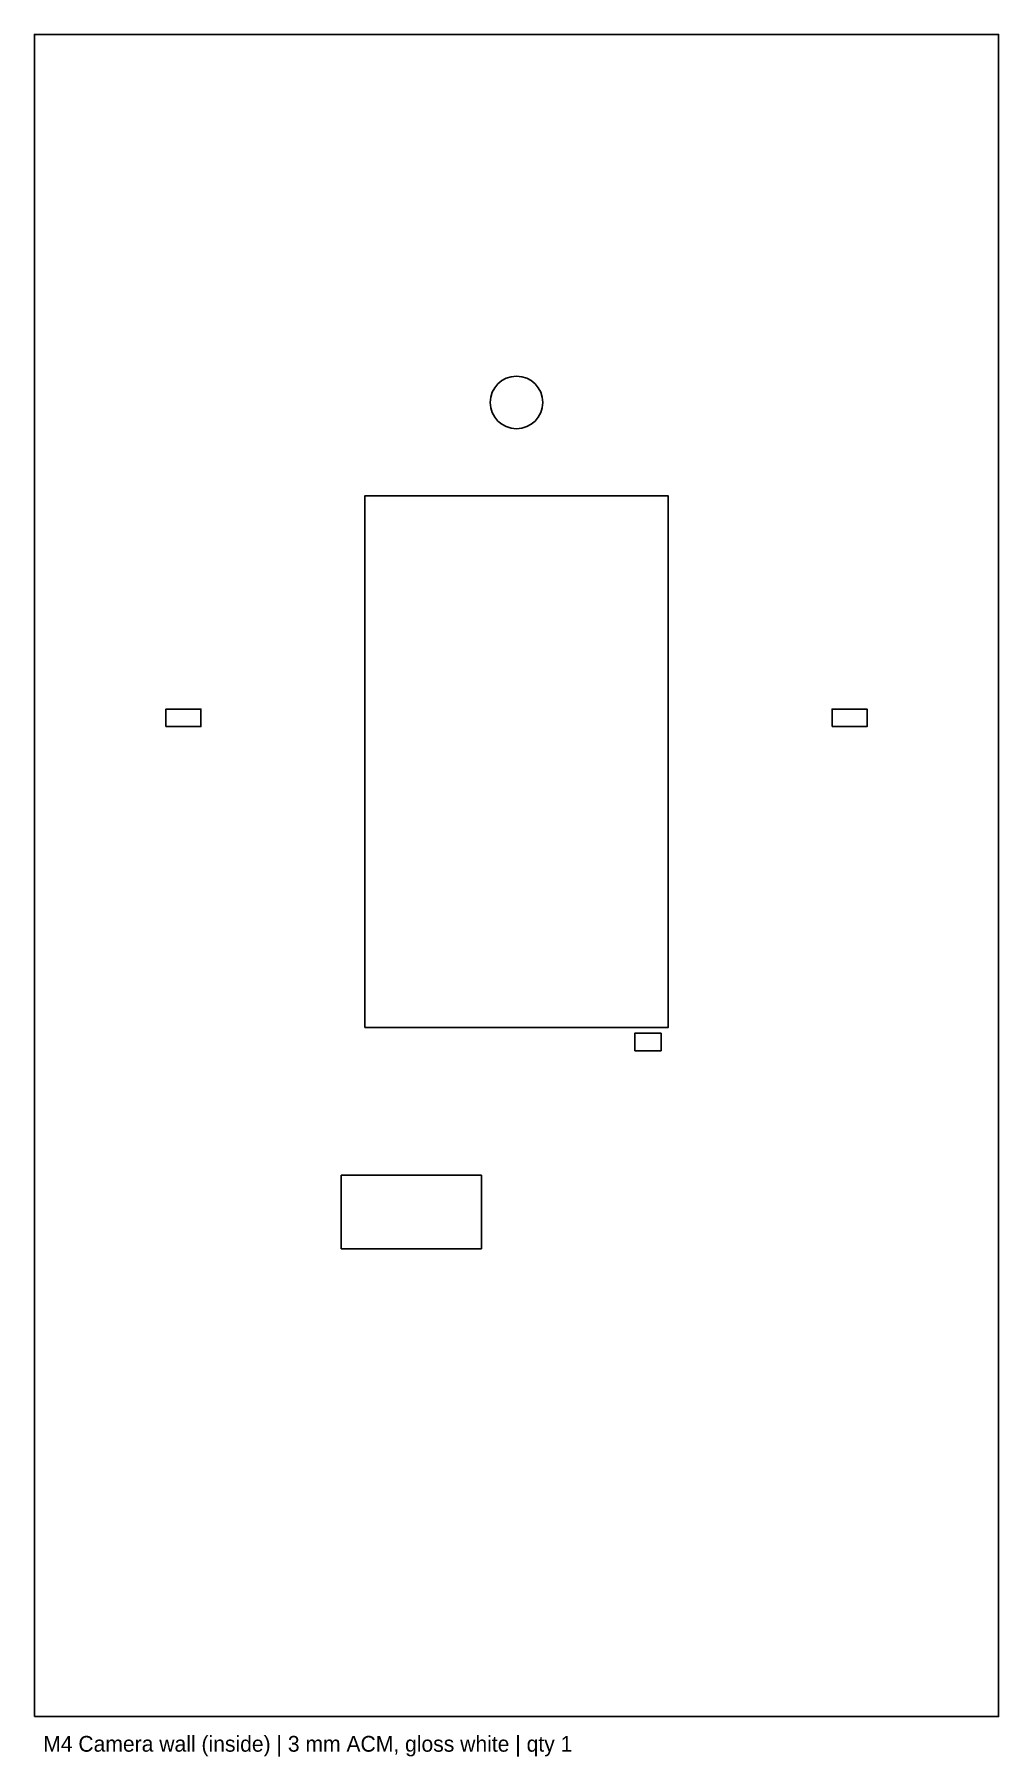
# Model space of a CAD drawing. Header units: millimetres. Extents: x 0 to 1100, y -46 to 1920.
import ezdxf

# ---------------------------------------------------------------- set-up
doc = ezdxf.new("R2010")
doc.units = ezdxf.units.MM
for name, color, linetype in [('CUTOUT', 1, 'Continuous'), ('OUTLINE', 7, 'Continuous'), ('TEXT', 5, 'Continuous')]:
    doc.layers.add(name, color=color, linetype=linetype)

msp = doc.modelspace()

# ---------------------------------------------------------------- linework, layer by layer
at = {"layer": 'CUTOUT'}
for points in [[(377, 786.5), (723, 786.5), (723, 1393.5), (377, 1393.5)], [(150, 1130), (190, 1130), (190, 1150), (150, 1150)], [(910, 1130), (950, 1130), (950, 1150), (910, 1150)], [(685, 760), (715, 760), (715, 780), (685, 780)], [(350, 534), (510, 534), (510, 618), (350, 618)]]:
    msp.add_lwpolyline(points, close=True, dxfattribs=at)
msp.add_circle((550, 1500), 30, dxfattribs=at)
at = {"layer": 'OUTLINE'}
msp.add_lwpolyline([(0, 0), (1100, 0), (1100, 1920), (0, 1920)], close=True, dxfattribs=at)

# ---------------------------------------------------------------- texts
at = {"layer": 'TEXT'}
msp.add_text('M4 Camera wall (inside) | 3 mm ACM, gloss white | qty 1', height=18, dxfattribs=at).set_placement((10, -40))

doc.saveas('drawing.dxf')
